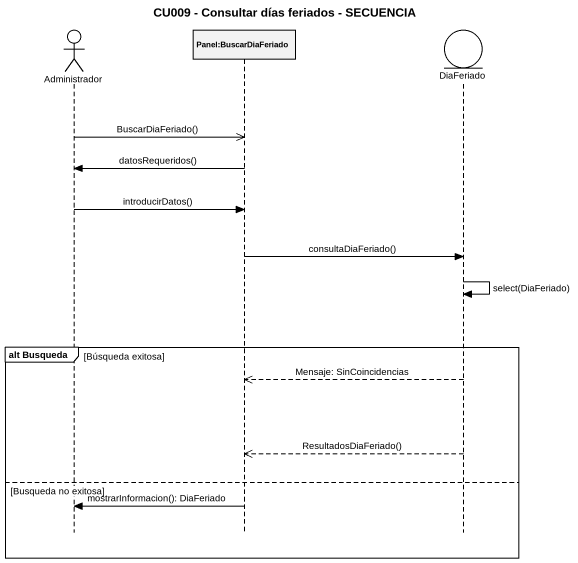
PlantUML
@startuml
title CU009 - Consultar días feriados - SECUENCIA
hide footbox
actor Administrador
participant "Panel:BuscarDiaFeriado" as Panel_BuscarDiaFeriado
entity DiaFeriado

Administrador ->> Panel_BuscarDiaFeriado : BuscarDiaFeriado()
Panel_BuscarDiaFeriado -> Administrador : datosRequeridos()
Administrador -> Panel_BuscarDiaFeriado : introducirDatos()
Panel_BuscarDiaFeriado -> DiaFeriado : consultaDiaFeriado()
DiaFeriado -> DiaFeriado : select(DiaFeriado)
group alt Busqueda [Búsqueda exitosa]
  DiaFeriado -->> Panel_BuscarDiaFeriado : Mensaje: SinCoincidencias
  DiaFeriado -->> Panel_BuscarDiaFeriado : ResultadosDiaFeriado()
else Busqueda no exitosa
  Panel_BuscarDiaFeriado -> Administrador : mostrarInformacion(): DiaFeriado
end
@enduml
